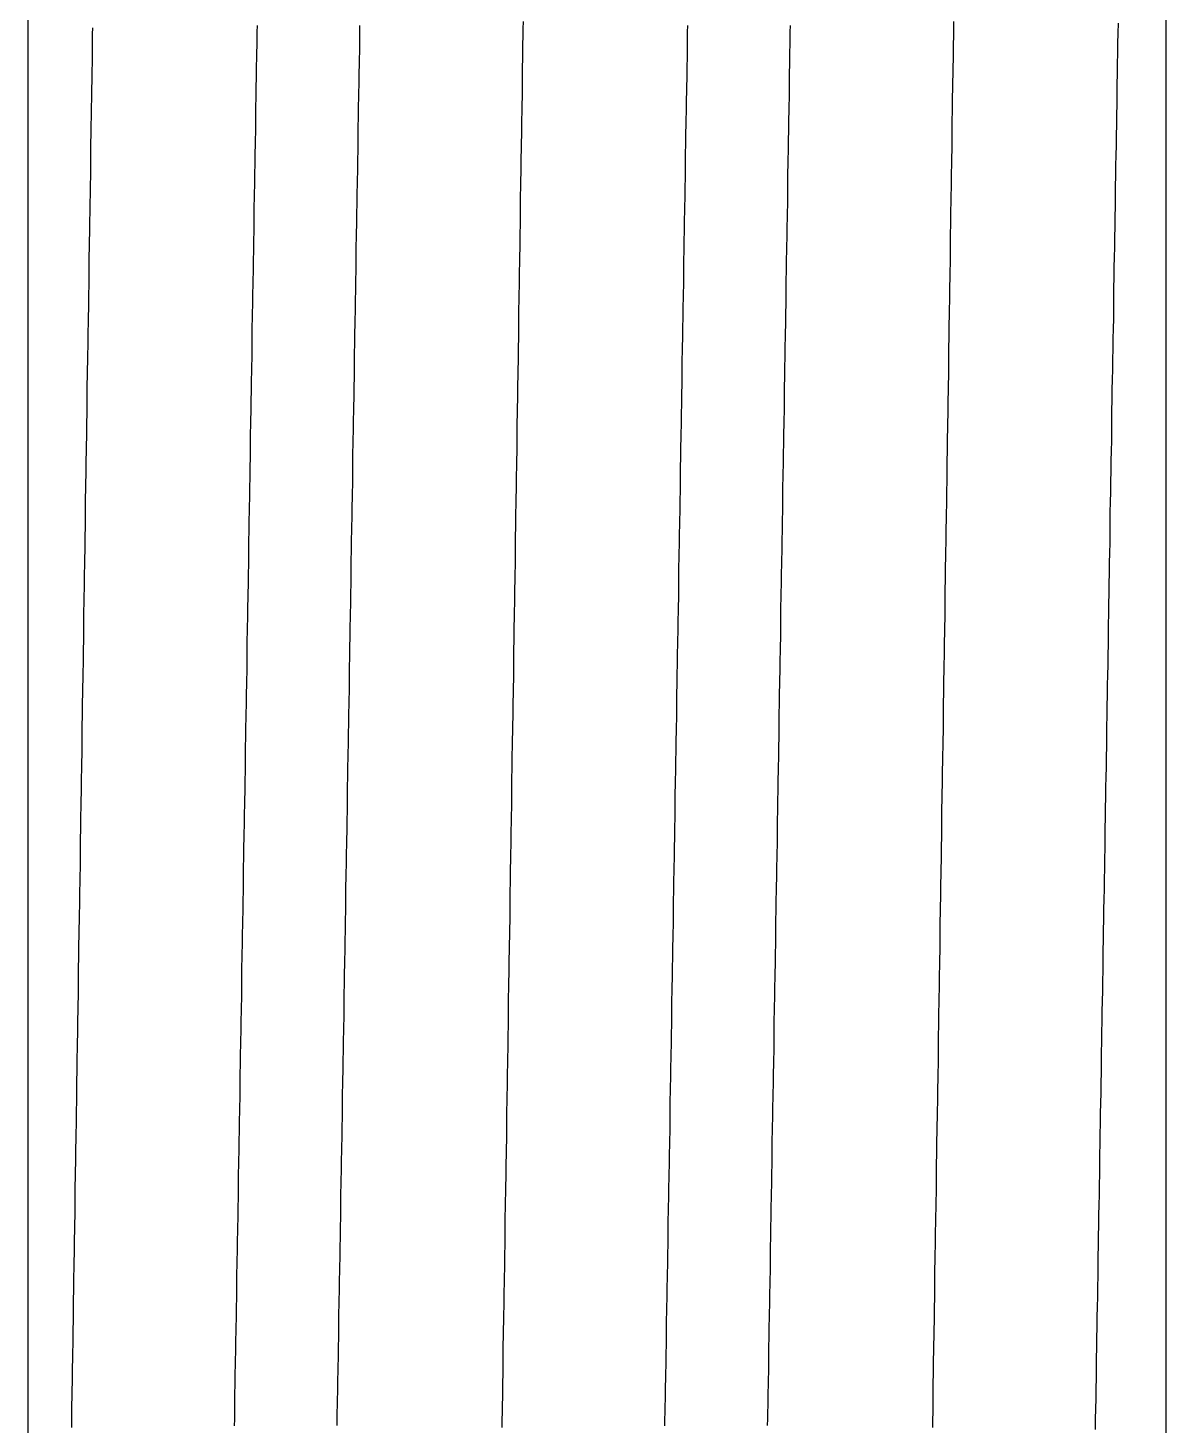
# Model space of a CAD drawing. Header units: millimetres. Extents: x 2213 to 82676, y 1050 to 28650.
# Drawn here: x 29768.59 to 29772.66, y 17288.07 to 17293.07 of the extents above; entities that cross this region are included whole.
import ezdxf

# ---------------------------------------------------------------- set-up
doc = ezdxf.new("R2010")
doc.units = ezdxf.units.MM
doc.header["$LTSCALE"] = 200
doc.linetypes.add('CEN', pattern=[62, 60, -1, 0, -1])
doc.linetypes.add('DASHED', pattern=[0.75, 0.5, -0.25])
for name, color, linetype in [('01-CEN', 1, 'CEN'), ('01HAT', 8, 'Continuous'), ('A-FIX', 5, 'Continuous')]:
    doc.layers.add(name, color=color, linetype=linetype)

# ---------------------------------------------------------------- blocks, each defined once
blk = doc.blocks.new('A$C657279D5')
at = {"linetype": 'Continuous'}
blk.add_line((-79.070842, 786.655766), (-79.070842, 823.344234), dxfattribs=at)
at = {"linetype": 'DASHED'}
for points in [[(-78.301307, 805.000292), (-78.301307, 805.027292), (-78.301307, 805.054292), (-78.302307, 805.081292), (-78.302307, 805.108292), (-78.303307, 805.135292), (-78.303307, 805.162292), (-78.303307, 805.189292), (-78.304307, 805.216292), (-78.304307, 805.243292), (-78.305307, 805.270292), (-78.305307, 805.297292), (-78.305307, 805.324292), (-78.306307, 805.351292), (-78.306307, 805.378292), (-78.307307, 805.406292), (-78.307307, 805.433292), (-78.307307, 805.460292), (-78.308307, 805.487292), (-78.308307, 805.514292), (-78.309307, 805.541292), (-78.309307, 805.568292), (-78.310307, 805.595292), (-78.310307, 805.622292), (-78.310307, 805.649292), (-78.311307, 805.676292), (-78.311307, 805.703292), (-78.312307, 805.730292)], [(-76.761307, 805.000292), (-76.761307, 805.027292), (-76.762307, 805.054292), (-76.762307, 805.081292), (-76.762307, 805.108292), (-76.763307, 805.135292), (-76.763307, 805.162292), (-76.764307, 805.189292), (-76.764307, 805.216292), (-76.764307, 805.243292), (-76.765307, 805.270292), (-76.765307, 805.297292), (-76.766307, 805.324292), (-76.766307, 805.351292), (-76.766307, 805.378292), (-76.767307, 805.406292), (-76.767307, 805.433292), (-76.768307, 805.460292), (-76.768307, 805.487292), (-76.768307, 805.514292), (-76.769307, 805.541292), (-76.769307, 805.568292), (-76.770307, 805.595292), (-76.770307, 805.622292), (-76.770307, 805.649292), (-76.771307, 805.676292), (-76.771307, 805.703292), (-76.772307, 805.730292)], [(-77.726307, 805.716292), (-77.725307, 805.692292), (-77.725307, 805.669292), (-77.725307, 805.645292), (-77.724307, 805.621292), (-77.724307, 805.597292), (-77.724307, 805.573292), (-77.723307, 805.549292), (-77.723307, 805.525292), (-77.722307, 805.502292), (-77.722307, 805.478292), (-77.722307, 805.454292), (-77.721307, 805.430292), (-77.721307, 805.406292), (-77.720307, 805.382292), (-77.720307, 805.358292), (-77.720307, 805.334292), (-77.719307, 805.311292), (-77.719307, 805.287292), (-77.719307, 805.263292), (-77.718307, 805.239292), (-77.718307, 805.215292), (-77.717307, 805.191292), (-77.717307, 805.167292), (-77.717307, 805.144292), (-77.716307, 805.120292), (-77.716307, 805.096292), (-77.716307, 805.072292), (-77.715307, 805.048292), (-77.715307, 805.024292), (-77.714307, 805.000292), (-77.714307, 804.977292), (-77.714307, 804.953292), (-77.713307, 804.929292), (-77.713307, 804.905292), (-77.712307, 804.881292), (-77.712307, 804.857292), (-77.712307, 804.833292), (-77.711307, 804.809292), (-77.711307, 804.786292), (-77.711307, 804.762292), (-77.710307, 804.738292), (-77.710307, 804.714292), (-77.709307, 804.690292), (-77.709307, 804.666292), (-77.709307, 804.642292), (-77.708307, 804.619292), (-77.708307, 804.595292), (-77.707307, 804.571292), (-77.707307, 804.547292), (-77.707307, 804.523292), (-77.706307, 804.499292), (-77.706307, 804.475292), (-77.706307, 804.451292), (-77.705307, 804.428292), (-77.705307, 804.404292), (-77.704307, 804.380292), (-77.704307, 804.356292), (-77.704307, 804.332292), (-77.703307, 804.308292), (-77.703307, 804.284292), (-77.702307, 804.261292), (-77.702307, 804.237292), (-77.702307, 804.213292), (-77.701307, 804.189292), (-77.701307, 804.165292), (-77.701307, 804.141292), (-77.700307, 804.117292), (-77.700307, 804.094292), (-77.699307, 804.070292), (-77.699307, 804.046292), (-77.699307, 804.022292), (-77.698307, 803.998292), (-77.698307, 803.974292), (-77.697307, 803.950292), (-77.697307, 803.926292), (-77.697307, 803.903292), (-77.696307, 803.879292), (-77.696307, 803.855292), (-77.696307, 803.831292), (-77.695307, 803.807292), (-77.695307, 803.783292), (-77.694307, 803.759292), (-77.694307, 803.736292), (-77.694307, 803.712292), (-77.693307, 803.688292), (-77.693307, 803.664292), (-77.692307, 803.640292), (-77.692307, 803.616292), (-77.692307, 803.592292), (-77.691307, 803.568292), (-77.691307, 803.545292), (-77.691307, 803.521292), (-77.690307, 803.497292), (-77.690307, 803.473292), (-77.689307, 803.449292), (-77.689307, 803.425292), (-77.689307, 803.401292), (-77.688307, 803.378292), (-77.688307, 803.354292), (-77.687307, 803.330292), (-77.687307, 803.306292), (-77.687307, 803.282292), (-77.686307, 803.258292), (-77.686307, 803.234292), (-77.686307, 803.211292), (-77.685307, 803.187292), (-77.685307, 803.163292), (-77.684307, 803.139292), (-77.684307, 803.115292), (-77.684307, 803.091292), (-77.683307, 803.067292), (-77.683307, 803.043292), (-77.682307, 803.020292), (-77.682307, 802.996292), (-77.682307, 802.972292), (-77.681307, 802.948292), (-77.681307, 802.924292), (-77.681307, 802.900292), (-77.680307, 802.876292), (-77.680307, 802.853292), (-77.679307, 802.829292), (-77.679307, 802.805292), (-77.679307, 802.781292), (-77.678307, 802.757292), (-77.678307, 802.733292), (-77.677307, 802.709292), (-77.677307, 802.685292), (-77.677307, 802.662292), (-77.676307, 802.638292), (-77.676307, 802.614292), (-77.675307, 802.590292), (-77.675307, 802.566292), (-77.675307, 802.542292), (-77.674307, 802.518292), (-77.674307, 802.495292), (-77.674307, 802.471292), (-77.673307, 802.447292), (-77.673307, 802.423292), (-77.672307, 802.399292), (-77.672307, 802.375292), (-77.672307, 802.351292), (-77.671307, 802.328292), (-77.671307, 802.304292), (-77.670307, 802.280292), (-77.670307, 802.256292), (-77.670307, 802.232292), (-77.669307, 802.208292), (-77.669307, 802.184292), (-77.668307, 802.160292), (-77.668307, 802.137292), (-77.668307, 802.113292), (-77.667307, 802.089292), (-77.667307, 802.065292), (-77.667307, 802.041292), (-77.666307, 802.017292), (-77.666307, 801.993292), (-77.665307, 801.970292), (-77.665307, 801.946292), (-77.665307, 801.922292), (-77.664307, 801.898292), (-77.664307, 801.874292), (-77.663307, 801.850292), (-77.663307, 801.826292), (-77.663307, 801.802292), (-77.662307, 801.779292), (-77.662307, 801.755292), (-77.661307, 801.731292), (-77.661307, 801.707292), (-77.661307, 801.683292), (-77.660307, 801.659292), (-77.660307, 801.635292), (-77.659307, 801.612292), (-77.659307, 801.588292), (-77.659307, 801.564292), (-77.658307, 801.540292), (-77.658307, 801.516292), (-77.657307, 801.492292), (-77.657307, 801.468292), (-77.657307, 801.445292), (-77.656307, 801.421292), (-77.656307, 801.397292), (-77.656307, 801.373292), (-77.655307, 801.349292), (-77.655307, 801.325292), (-77.654307, 801.301292), (-77.654307, 801.277292), (-77.654307, 801.254292), (-77.653307, 801.230292), (-77.653307, 801.206292), (-77.652307, 801.182292), (-77.652307, 801.158292), (-77.652307, 801.134292), (-77.651307, 801.110292), (-77.651307, 801.087292), (-77.650307, 801.063292), (-77.650307, 801.039292), (-77.650307, 801.015292), (-77.649307, 800.991292), (-77.649307, 800.967292), (-77.648307, 800.943292), (-77.648307, 800.919292), (-77.648307, 800.896292), (-77.647307, 800.872292), (-77.647307, 800.848292), (-77.646307, 800.824292), (-77.646307, 800.800292), (-77.646307, 800.776292), (-77.645307, 800.752292), (-77.645307, 800.729292), (-77.644307, 800.705292)], [(-77.359307, 805.715292), (-77.358307, 805.691292), (-77.358307, 805.667292), (-77.357307, 805.643292), (-77.357307, 805.620292), (-77.357307, 805.596292), (-77.356307, 805.572292), (-77.356307, 805.548292), (-77.356307, 805.524292), (-77.355307, 805.500292), (-77.355307, 805.476292), (-77.354307, 805.453292), (-77.354307, 805.429292), (-77.354307, 805.405292), (-77.353307, 805.381292), (-77.353307, 805.357292), (-77.352307, 805.333292), (-77.352307, 805.309292), (-77.352307, 805.286292), (-77.351307, 805.262292), (-77.351307, 805.238292), (-77.351307, 805.214292), (-77.350307, 805.190292), (-77.350307, 805.166292), (-77.349307, 805.142292), (-77.349307, 805.118292), (-77.349307, 805.095292), (-77.348307, 805.071292), (-77.348307, 805.047292), (-77.347307, 805.023292), (-77.347307, 804.999292), (-77.347307, 804.975292), (-77.346307, 804.951292), (-77.346307, 804.928292), (-77.346307, 804.904292), (-77.345307, 804.880292), (-77.345307, 804.856292), (-77.344307, 804.832292), (-77.344307, 804.808292), (-77.344307, 804.784292), (-77.343307, 804.760292), (-77.343307, 804.737292), (-77.342307, 804.713292), (-77.342307, 804.689292), (-77.342307, 804.665292), (-77.341307, 804.641292), (-77.341307, 804.617292), (-77.341307, 804.593292), (-77.340307, 804.570292), (-77.340307, 804.546292), (-77.339307, 804.522292), (-77.339307, 804.498292), (-77.339307, 804.474292), (-77.338307, 804.450292), (-77.338307, 804.426292), (-77.337307, 804.403292), (-77.337307, 804.379292), (-77.337307, 804.355292), (-77.336307, 804.331292), (-77.336307, 804.307292), (-77.336307, 804.283292), (-77.335307, 804.259292), (-77.335307, 804.235292), (-77.334307, 804.212292), (-77.334307, 804.188292), (-77.334307, 804.164292), (-77.333307, 804.140292), (-77.333307, 804.116292), (-77.332307, 804.092292), (-77.332307, 804.068292), (-77.332307, 804.045292), (-77.331307, 804.021292), (-77.331307, 803.997292), (-77.331307, 803.973292), (-77.330307, 803.949292), (-77.330307, 803.925292), (-77.329307, 803.901292), (-77.329307, 803.877292), (-77.329307, 803.854292), (-77.328307, 803.830292), (-77.328307, 803.806292), (-77.327307, 803.782292), (-77.327307, 803.758292), (-77.327307, 803.734292), (-77.326307, 803.710292), (-77.326307, 803.687292), (-77.326307, 803.663292), (-77.325307, 803.639292), (-77.325307, 803.615292), (-77.324307, 803.591292), (-77.324307, 803.567292), (-77.324307, 803.543292), (-77.323307, 803.519292), (-77.323307, 803.496292), (-77.322307, 803.472292), (-77.322307, 803.448292), (-77.322307, 803.424292), (-77.321307, 803.400292), (-77.321307, 803.376292), (-77.321307, 803.352292), (-77.320307, 803.329292), (-77.320307, 803.305292), (-77.319307, 803.281292), (-77.319307, 803.257292), (-77.319307, 803.233292), (-77.318307, 803.209292), (-77.318307, 803.185292), (-77.317307, 803.162292), (-77.317307, 803.138292), (-77.317307, 803.114292), (-77.316307, 803.090292), (-77.316307, 803.066292), (-77.316307, 803.042292), (-77.315307, 803.018292), (-77.315307, 802.994292), (-77.314307, 802.971292), (-77.314307, 802.947292), (-77.314307, 802.923292), (-77.313307, 802.899292), (-77.313307, 802.875292), (-77.312307, 802.851292), (-77.312307, 802.827292), (-77.312307, 802.804292), (-77.311307, 802.780292), (-77.311307, 802.756292), (-77.311307, 802.732292), (-77.310307, 802.708292), (-77.310307, 802.684292), (-77.309307, 802.660292), (-77.309307, 802.636292), (-77.309307, 802.613292), (-77.308307, 802.589292), (-77.308307, 802.565292), (-77.307307, 802.541292), (-77.307307, 802.517292), (-77.307307, 802.493292), (-77.306307, 802.469292), (-77.306307, 802.446292), (-77.305307, 802.422292), (-77.305307, 802.398292), (-77.305307, 802.374292), (-77.304307, 802.350292), (-77.304307, 802.326292), (-77.304307, 802.302292), (-77.303307, 802.279292), (-77.303307, 802.255292), (-77.302307, 802.231292), (-77.302307, 802.207292), (-77.302307, 802.183292), (-77.301307, 802.159292), (-77.301307, 802.135292), (-77.300307, 802.111292), (-77.300307, 802.088292), (-77.300307, 802.064292), (-77.299307, 802.040292), (-77.299307, 802.016292), (-77.298307, 801.992292), (-77.298307, 801.968292), (-77.298307, 801.944292), (-77.297307, 801.921292), (-77.297307, 801.897292), (-77.296307, 801.873292), (-77.296307, 801.849292), (-77.296307, 801.825292), (-77.295307, 801.801292), (-77.295307, 801.777292), (-77.295307, 801.753292), (-77.294307, 801.730292), (-77.294307, 801.706292), (-77.293307, 801.682292), (-77.293307, 801.658292), (-77.293307, 801.634292), (-77.292307, 801.610292), (-77.292307, 801.586292), (-77.291307, 801.563292), (-77.291307, 801.539292), (-77.291307, 801.515292), (-77.290307, 801.491292), (-77.290307, 801.467292), (-77.289307, 801.443292), (-77.289307, 801.419292), (-77.289307, 801.396292), (-77.288307, 801.372292), (-77.288307, 801.348292), (-77.287307, 801.324292), (-77.287307, 801.300292), (-77.287307, 801.276292), (-77.286307, 801.252292), (-77.286307, 801.228292), (-77.285307, 801.205292), (-77.285307, 801.181292), (-77.285307, 801.157292), (-77.284307, 801.133292), (-77.284307, 801.109292), (-77.283307, 801.085292), (-77.283307, 801.061292), (-77.283307, 801.038292), (-77.282307, 801.014292), (-77.282307, 800.990292), (-77.281307, 800.966292), (-77.281307, 800.942292), (-77.281307, 800.918292), (-77.280307, 800.894292), (-77.280307, 800.870292), (-77.279307, 800.847292), (-77.279307, 800.823292), (-77.279307, 800.799292), (-77.278307, 800.775292), (-77.278307, 800.751292), (-77.277307, 800.727292), (-77.277307, 800.703292)], [(-76.186307, 805.716292), (-76.186307, 805.692292), (-76.185307, 805.669292), (-76.185307, 805.645292), (-76.185307, 805.621292), (-76.184307, 805.597292), (-76.184307, 805.573292), (-76.183307, 805.549292), (-76.183307, 805.525292), (-76.183307, 805.502292), (-76.182307, 805.478292), (-76.182307, 805.454292), (-76.181307, 805.430292), (-76.181307, 805.406292), (-76.181307, 805.382292), (-76.180307, 805.358292), (-76.180307, 805.334292), (-76.180307, 805.311292), (-76.179307, 805.287292), (-76.179307, 805.263292), (-76.178307, 805.239292), (-76.178307, 805.215292), (-76.178307, 805.191292), (-76.177307, 805.167292), (-76.177307, 805.144292), (-76.176307, 805.120292), (-76.176307, 805.096292), (-76.176307, 805.072292), (-76.175307, 805.048292), (-76.175307, 805.024292), (-76.175307, 805.000292), (-76.174307, 804.977292), (-76.174307, 804.953292), (-76.173307, 804.929292), (-76.173307, 804.905292), (-76.173307, 804.881292), (-76.172307, 804.857292), (-76.172307, 804.833292), (-76.171307, 804.809292), (-76.171307, 804.786292), (-76.171307, 804.762292), (-76.170307, 804.738292), (-76.170307, 804.714292), (-76.170307, 804.690292), (-76.169307, 804.666292), (-76.169307, 804.642292), (-76.168307, 804.619292), (-76.168307, 804.595292), (-76.168307, 804.571292), (-76.167307, 804.547292), (-76.167307, 804.523292), (-76.166307, 804.499292), (-76.166307, 804.475292), (-76.166307, 804.451292), (-76.165307, 804.428292), (-76.165307, 804.404292), (-76.165307, 804.380292), (-76.164307, 804.356292), (-76.164307, 804.332292), (-76.163307, 804.308292), (-76.163307, 804.284292), (-76.163307, 804.261292), (-76.162307, 804.237292), (-76.162307, 804.213292), (-76.161307, 804.189292), (-76.161307, 804.165292), (-76.161307, 804.141292), (-76.160307, 804.117292), (-76.160307, 804.094292), (-76.160307, 804.070292), (-76.159307, 804.046292), (-76.159307, 804.022292), (-76.158307, 803.998292), (-76.158307, 803.974292), (-76.158307, 803.950292), (-76.157307, 803.926292), (-76.157307, 803.903292), (-76.156307, 803.879292), (-76.156307, 803.855292), (-76.156307, 803.831292), (-76.155307, 803.807292), (-76.155307, 803.783292), (-76.155307, 803.759292), (-76.154307, 803.736292), (-76.154307, 803.712292), (-76.153307, 803.688292), (-76.153307, 803.664292), (-76.153307, 803.640292), (-76.152307, 803.616292), (-76.152307, 803.592292), (-76.151307, 803.568292), (-76.151307, 803.545292), (-76.151307, 803.521292), (-76.150307, 803.497292), (-76.150307, 803.473292), (-76.150307, 803.449292), (-76.149307, 803.425292), (-76.149307, 803.401292), (-76.148307, 803.378292), (-76.148307, 803.354292), (-76.148307, 803.330292), (-76.147307, 803.306292), (-76.147307, 803.282292), (-76.146307, 803.258292), (-76.146307, 803.234292), (-76.146307, 803.211292), (-76.145307, 803.187292), (-76.145307, 803.163292), (-76.145307, 803.139292), (-76.144307, 803.115292), (-76.144307, 803.091292), (-76.143307, 803.067292), (-76.143307, 803.043292), (-76.143307, 803.020292), (-76.142307, 802.996292), (-76.142307, 802.972292), (-76.141307, 802.948292), (-76.141307, 802.924292), (-76.141307, 802.900292), (-76.140307, 802.876292), (-76.140307, 802.853292), (-76.140307, 802.829292), (-76.139307, 802.805292), (-76.139307, 802.781292), (-76.138307, 802.757292), (-76.138307, 802.733292), (-76.138307, 802.709292), (-76.137307, 802.685292), (-76.137307, 802.662292), (-76.136307, 802.638292), (-76.136307, 802.614292), (-76.136307, 802.590292), (-76.135307, 802.566292), (-76.135307, 802.542292), (-76.134307, 802.518292), (-76.134307, 802.495292), (-76.134307, 802.471292), (-76.133307, 802.447292), (-76.133307, 802.423292), (-76.133307, 802.399292), (-76.132307, 802.375292), (-76.132307, 802.351292), (-76.131307, 802.328292), (-76.131307, 802.304292), (-76.131307, 802.280292), (-76.130307, 802.256292), (-76.130307, 802.232292), (-76.129307, 802.208292), (-76.129307, 802.184292), (-76.129307, 802.160292), (-76.128307, 802.137292), (-76.128307, 802.113292), (-76.127307, 802.089292), (-76.127307, 802.065292), (-76.127307, 802.041292), (-76.126307, 802.017292), (-76.126307, 801.993292), (-76.126307, 801.970292), (-76.125307, 801.946292), (-76.125307, 801.922292), (-76.124307, 801.898292), (-76.124307, 801.874292), (-76.124307, 801.850292), (-76.123307, 801.826292), (-76.123307, 801.802292), (-76.122307, 801.779292), (-76.122307, 801.755292), (-76.122307, 801.731292), (-76.121307, 801.707292), (-76.121307, 801.683292), (-76.120307, 801.659292), (-76.120307, 801.635292), (-76.120307, 801.612292), (-76.119307, 801.588292), (-76.119307, 801.564292), (-76.118307, 801.540292), (-76.118307, 801.516292), (-76.118307, 801.492292), (-76.117307, 801.468292), (-76.117307, 801.445292), (-76.116307, 801.421292), (-76.116307, 801.397292), (-76.116307, 801.373292), (-76.115307, 801.349292), (-76.115307, 801.325292), (-76.115307, 801.301292), (-76.114307, 801.277292), (-76.114307, 801.254292), (-76.113307, 801.230292), (-76.113307, 801.206292), (-76.113307, 801.182292), (-76.112307, 801.158292), (-76.112307, 801.134292), (-76.111307, 801.110292), (-76.111307, 801.087292), (-76.111307, 801.063292), (-76.110307, 801.039292), (-76.110307, 801.015292), (-76.109307, 800.991292), (-76.109307, 800.967292), (-76.109307, 800.943292), (-76.108307, 800.919292), (-76.108307, 800.896292), (-76.107307, 800.872292), (-76.107307, 800.848292), (-76.107307, 800.824292), (-76.106307, 800.800292), (-76.106307, 800.776292), (-76.105307, 800.752292), (-76.105307, 800.729292), (-76.105307, 800.705292)], [(-75.819307, 805.715292), (-75.818307, 805.691292), (-75.818307, 805.667292), (-75.818307, 805.643292), (-75.817307, 805.620292), (-75.817307, 805.596292), (-75.816307, 805.572292), (-75.816307, 805.548292), (-75.816307, 805.524292), (-75.815307, 805.500292), (-75.815307, 805.476292), (-75.815307, 805.453292), (-75.814307, 805.429292), (-75.814307, 805.405292), (-75.813307, 805.381292), (-75.813307, 805.357292), (-75.813307, 805.333292), (-75.812307, 805.309292), (-75.812307, 805.285292), (-75.811307, 805.262292), (-75.811307, 805.238292), (-75.811307, 805.214292), (-75.810307, 805.190292), (-75.810307, 805.166292), (-75.810307, 805.142292), (-75.809307, 805.118292), (-75.809307, 805.095292), (-75.808307, 805.071292), (-75.808307, 805.047292), (-75.808307, 805.023292), (-75.807307, 804.999292), (-75.807307, 804.975292), (-75.806307, 804.951292), (-75.806307, 804.928292), (-75.806307, 804.904292), (-75.805307, 804.880292), (-75.805307, 804.856292), (-75.805307, 804.832292), (-75.804307, 804.808292), (-75.804307, 804.784292), (-75.803307, 804.760292), (-75.803307, 804.737292), (-75.803307, 804.713292), (-75.802307, 804.689292), (-75.802307, 804.665292), (-75.801307, 804.641292), (-75.801307, 804.617292), (-75.801307, 804.593292), (-75.800307, 804.570292), (-75.800307, 804.546292), (-75.800307, 804.522292), (-75.799307, 804.498292), (-75.799307, 804.474292), (-75.798307, 804.450292), (-75.798307, 804.426292), (-75.798307, 804.402292), (-75.797307, 804.379292), (-75.797307, 804.355292), (-75.797307, 804.331292), (-75.796307, 804.307292), (-75.796307, 804.283292), (-75.795307, 804.259292), (-75.795307, 804.235292), (-75.795307, 804.212292), (-75.794307, 804.188292), (-75.794307, 804.164292), (-75.793307, 804.140292), (-75.793307, 804.116292), (-75.793307, 804.092292), (-75.792307, 804.068292), (-75.792307, 804.045292), (-75.792307, 804.021292), (-75.791307, 803.997292), (-75.791307, 803.973292), (-75.790307, 803.949292), (-75.790307, 803.925292), (-75.790307, 803.901292), (-75.789307, 803.877292), (-75.789307, 803.854292), (-75.788307, 803.830292), (-75.788307, 803.806292), (-75.788307, 803.782292), (-75.787307, 803.758292), (-75.787307, 803.734292), (-75.787307, 803.710292), (-75.786307, 803.687292), (-75.786307, 803.663292), (-75.785307, 803.639292), (-75.785307, 803.615292), (-75.785307, 803.591292), (-75.784307, 803.567292), (-75.784307, 803.543292), (-75.783307, 803.519292), (-75.783307, 803.496292), (-75.783307, 803.472292), (-75.782307, 803.448292), (-75.782307, 803.424292), (-75.782307, 803.400292), (-75.781307, 803.376292), (-75.781307, 803.352292), (-75.780307, 803.329292), (-75.780307, 803.305292), (-75.780307, 803.281292), (-75.779307, 803.257292), (-75.779307, 803.233292), (-75.778307, 803.209292), (-75.778307, 803.185292), (-75.778307, 803.162292), (-75.777307, 803.138292), (-75.777307, 803.114292), (-75.776307, 803.090292), (-75.776307, 803.066292), (-75.776307, 803.042292), (-75.775307, 803.018292), (-75.775307, 802.994292), (-75.775307, 802.971292), (-75.774307, 802.947292), (-75.774307, 802.923292), (-75.773307, 802.899292), (-75.773307, 802.875292), (-75.773307, 802.851292), (-75.772307, 802.827292), (-75.772307, 802.804292), (-75.771307, 802.780292), (-75.771307, 802.756292), (-75.771307, 802.732292), (-75.770307, 802.708292), (-75.770307, 802.684292), (-75.770307, 802.660292), (-75.769307, 802.636292), (-75.769307, 802.613292), (-75.768307, 802.589292), (-75.768307, 802.565292), (-75.768307, 802.541292), (-75.767307, 802.517292), (-75.767307, 802.493292), (-75.766307, 802.469292), (-75.766307, 802.446292), (-75.766307, 802.422292), (-75.765307, 802.398292), (-75.765307, 802.374292), (-75.764307, 802.350292), (-75.764307, 802.326292), (-75.764307, 802.302292), (-75.763307, 802.279292), (-75.763307, 802.255292), (-75.763307, 802.231292), (-75.762307, 802.207292), (-75.762307, 802.183292), (-75.761307, 802.159292), (-75.761307, 802.135292), (-75.761307, 802.111292), (-75.760307, 802.088292), (-75.760307, 802.064292), (-75.759307, 802.040292), (-75.759307, 802.016292), (-75.759307, 801.992292), (-75.758307, 801.968292), (-75.758307, 801.944292), (-75.757307, 801.921292), (-75.757307, 801.897292), (-75.757307, 801.873292), (-75.756307, 801.849292), (-75.756307, 801.825292), (-75.755307, 801.801292), (-75.755307, 801.777292), (-75.755307, 801.753292), (-75.754307, 801.730292), (-75.754307, 801.706292), (-75.754307, 801.682292), (-75.753307, 801.658292), (-75.753307, 801.634292), (-75.752307, 801.610292), (-75.752307, 801.586292), (-75.752307, 801.563292), (-75.751307, 801.539292), (-75.751307, 801.515292), (-75.750307, 801.491292), (-75.750307, 801.467292), (-75.750307, 801.443292), (-75.749307, 801.419292), (-75.749307, 801.396292), (-75.748307, 801.372292), (-75.748307, 801.348292), (-75.748307, 801.324292), (-75.747307, 801.300292), (-75.747307, 801.276292), (-75.746307, 801.252292), (-75.746307, 801.228292), (-75.746307, 801.205292), (-75.745307, 801.181292), (-75.745307, 801.157292), (-75.744307, 801.133292), (-75.744307, 801.109292), (-75.744307, 801.085292), (-75.743307, 801.061292), (-75.743307, 801.038292), (-75.742307, 801.014292), (-75.742307, 800.990292), (-75.742307, 800.966292), (-75.741307, 800.942292), (-75.741307, 800.918292), (-75.740307, 800.894292), (-75.740307, 800.871292), (-75.740307, 800.847292), (-75.739307, 800.823292), (-75.739307, 800.799292), (-75.738307, 800.775292), (-75.738307, 800.751292), (-75.738307, 800.727292), (-75.737307, 800.703292)], [(-78.899307, 805.724292), (-78.898307, 805.688292), (-78.897307, 805.651292), (-78.897307, 805.615292), (-78.896307, 805.579292), (-78.896307, 805.542292), (-78.895307, 805.506292), (-78.894307, 805.469292), (-78.894307, 805.433292), (-78.893307, 805.396292), (-78.893307, 805.360292), (-78.892307, 805.323292), (-78.892307, 805.287292), (-78.891307, 805.250292), (-78.890307, 805.214292), (-78.890307, 805.177292), (-78.889307, 805.141292), (-78.889307, 805.104292), (-78.888307, 805.068292), (-78.887307, 805.031292), (-78.887307, 804.995292), (-78.886307, 804.958292), (-78.886307, 804.922292), (-78.885307, 804.886292), (-78.884307, 804.849292), (-78.884307, 804.813292), (-78.883307, 804.776292), (-78.883307, 804.740292), (-78.882307, 804.703292), (-78.882307, 804.667292), (-78.881307, 804.630292), (-78.880307, 804.594292), (-78.880307, 804.557292), (-78.879307, 804.521292), (-78.879307, 804.484292), (-78.878307, 804.448292), (-78.877307, 804.411292), (-78.877307, 804.375292), (-78.876307, 804.338292), (-78.876307, 804.302292), (-78.875307, 804.265292), (-78.875307, 804.229292), (-78.874307, 804.193292), (-78.873307, 804.156292), (-78.873307, 804.120292), (-78.872307, 804.083292), (-78.872307, 804.047292), (-78.871307, 804.010292), (-78.870307, 803.974292), (-78.870307, 803.937292), (-78.869307, 803.901292), (-78.869307, 803.864292), (-78.868307, 803.828292), (-78.867307, 803.791292), (-78.867307, 803.755292), (-78.866307, 803.718292), (-78.866307, 803.682292), (-78.865307, 803.645292), (-78.865307, 803.609292), (-78.864307, 803.573292), (-78.863307, 803.536292), (-78.863307, 803.500292), (-78.862307, 803.463292), (-78.862307, 803.427292), (-78.861307, 803.390292), (-78.860307, 803.354292), (-78.860307, 803.317292), (-78.859307, 803.281292), (-78.859307, 803.244292), (-78.858307, 803.208292), (-78.857307, 803.171292), (-78.857307, 803.135292), (-78.856307, 803.098292), (-78.856307, 803.062292), (-78.855307, 803.025292), (-78.854307, 802.989292), (-78.854307, 802.952292), (-78.853307, 802.916292), (-78.853307, 802.880292), (-78.852307, 802.843292), (-78.852307, 802.807292), (-78.851307, 802.770292), (-78.850307, 802.734292), (-78.850307, 802.697292), (-78.849307, 802.661292), (-78.849307, 802.624292), (-78.848307, 802.588292), (-78.847307, 802.551292), (-78.847307, 802.515292), (-78.846307, 802.478292), (-78.846307, 802.442292), (-78.845307, 802.405292), (-78.844307, 802.369292), (-78.844307, 802.332292), (-78.843307, 802.296292), (-78.843307, 802.260292), (-78.842307, 802.223292), (-78.841307, 802.187292), (-78.841307, 802.150292), (-78.840307, 802.114292), (-78.840307, 802.077292), (-78.839307, 802.041292), (-78.838307, 802.004292), (-78.838307, 801.968292), (-78.837307, 801.931292), (-78.837307, 801.895292), (-78.836307, 801.858292), (-78.835307, 801.822292), (-78.835307, 801.785292), (-78.834307, 801.749292), (-78.834307, 801.712292), (-78.833307, 801.676292), (-78.832307, 801.639292), (-78.832307, 801.603292), (-78.831307, 801.567292), (-78.831307, 801.530292), (-78.830307, 801.494292), (-78.829307, 801.457292), (-78.829307, 801.421292), (-78.828307, 801.384292), (-78.828307, 801.348292), (-78.827307, 801.311292), (-78.826307, 801.275292), (-78.826307, 801.238292), (-78.825307, 801.202292), (-78.825307, 801.165292), (-78.824307, 801.129292), (-78.823307, 801.092292), (-78.823307, 801.056292), (-78.822307, 801.019292), (-78.822307, 800.983292), (-78.821307, 800.946292), (-78.820307, 800.910292), (-78.820307, 800.874292), (-78.819307, 800.837292), (-78.819307, 800.801292), (-78.818307, 800.764292), (-78.817307, 800.728292), (-78.817307, 800.691292)], [(-78.236307, 800.698292), (-78.236307, 800.725292), (-78.237307, 800.752292), (-78.237307, 800.779292), (-78.237307, 800.806292), (-78.238307, 800.833292), (-78.238307, 800.860292), (-78.239307, 800.887292), (-78.239307, 800.914292), (-78.239307, 800.941292), (-78.240307, 800.968292), (-78.240307, 800.995292), (-78.241307, 801.022292), (-78.241307, 801.050292), (-78.242307, 801.077292), (-78.242307, 801.104292), (-78.242307, 801.131292), (-78.243307, 801.158292), (-78.243307, 801.185292), (-78.244307, 801.212292), (-78.244307, 801.239292), (-78.244307, 801.266292), (-78.245307, 801.293292), (-78.245307, 801.320292), (-78.246307, 801.347292), (-78.246307, 801.374292), (-78.246307, 801.401292), (-78.247307, 801.428292), (-78.247307, 801.455292), (-78.248307, 801.482292), (-78.248307, 801.509292), (-78.249307, 801.537292), (-78.249307, 801.564292), (-78.249307, 801.591292), (-78.250307, 801.618292), (-78.250307, 801.645292), (-78.251307, 801.672292), (-78.251307, 801.699292), (-78.251307, 801.726292), (-78.252307, 801.753292), (-78.252307, 801.780292), (-78.253307, 801.807292), (-78.253307, 801.834292), (-78.254307, 801.861292), (-78.254307, 801.888292), (-78.254307, 801.915292), (-78.255307, 801.942292), (-78.255307, 801.969292), (-78.256307, 801.996292), (-78.256307, 802.024292), (-78.256307, 802.051292), (-78.257307, 802.078292), (-78.257307, 802.105292), (-78.258307, 802.132292), (-78.258307, 802.159292), (-78.258307, 802.186292), (-78.259307, 802.213292), (-78.259307, 802.240292), (-78.260307, 802.267292), (-78.260307, 802.294292), (-78.260307, 802.321292), (-78.261307, 802.348292), (-78.261307, 802.375292), (-78.262307, 802.402292), (-78.262307, 802.429292), (-78.263307, 802.456292), (-78.263307, 802.483292), (-78.263307, 802.511292), (-78.264307, 802.538292), (-78.264307, 802.565292), (-78.265307, 802.592292), (-78.265307, 802.619292), (-78.265307, 802.646292), (-78.266307, 802.673292), (-78.266307, 802.700292), (-78.267307, 802.727292), (-78.267307, 802.754292), (-78.267307, 802.781292), (-78.268307, 802.808292), (-78.268307, 802.835292), (-78.269307, 802.862292), (-78.269307, 802.889292), (-78.269307, 802.916292), (-78.270307, 802.943292), (-78.270307, 802.970292), (-78.271307, 802.998292), (-78.271307, 803.025292), (-78.271307, 803.052292), (-78.272307, 803.079292), (-78.272307, 803.106292), (-78.273307, 803.133292), (-78.273307, 803.160292), (-78.274307, 803.187292), (-78.274307, 803.214292), (-78.274307, 803.241292), (-78.275307, 803.268292), (-78.275307, 803.295292), (-78.276307, 803.322292), (-78.276307, 803.349292), (-78.276307, 803.376292), (-78.277307, 803.403292), (-78.277307, 803.430292), (-78.278307, 803.458292), (-78.278307, 803.485292), (-78.278307, 803.512292), (-78.279307, 803.539292), (-78.279307, 803.566292), (-78.280307, 803.593292), (-78.280307, 803.620292), (-78.280307, 803.647292), (-78.281307, 803.674292), (-78.281307, 803.701292), (-78.282307, 803.728292), (-78.282307, 803.755292), (-78.282307, 803.782292), (-78.283307, 803.809292), (-78.283307, 803.836292), (-78.284307, 803.863292), (-78.284307, 803.890292), (-78.284307, 803.917292), (-78.285307, 803.945292), (-78.285307, 803.972292), (-78.286307, 803.999292), (-78.286307, 804.026292), (-78.286307, 804.053292), (-78.287307, 804.080292), (-78.287307, 804.107292), (-78.288307, 804.134292), (-78.288307, 804.161292), (-78.289307, 804.188292), (-78.289307, 804.215292), (-78.289307, 804.242292), (-78.290307, 804.269292), (-78.290307, 804.296292), (-78.291307, 804.323292), (-78.291307, 804.350292), (-78.291307, 804.377292), (-78.292307, 804.404292), (-78.292307, 804.432292), (-78.293307, 804.459292), (-78.293307, 804.486292), (-78.293307, 804.513292), (-78.294307, 804.540292), (-78.294307, 804.567292), (-78.295307, 804.594292), (-78.295307, 804.621292), (-78.295307, 804.648292), (-78.296307, 804.675292), (-78.296307, 804.702292), (-78.297307, 804.729292), (-78.297307, 804.756292), (-78.297307, 804.783292), (-78.298307, 804.810292), (-78.298307, 804.837292), (-78.299307, 804.864292), (-78.299307, 804.891292), (-78.299307, 804.919292), (-78.300307, 804.946292), (-78.300307, 804.973292), (-78.301307, 805.000292)], [(-76.696307, 800.698292), (-76.696307, 800.725292), (-76.697307, 800.752292), (-76.697307, 800.779292), (-76.698307, 800.806292), (-76.698307, 800.833292), (-76.698307, 800.860292), (-76.699307, 800.887292), (-76.699307, 800.914292), (-76.700307, 800.941292), (-76.700307, 800.968292), (-76.700307, 800.995292), (-76.701307, 801.022292), (-76.701307, 801.050292), (-76.702307, 801.077292), (-76.702307, 801.104292), (-76.703307, 801.131292), (-76.703307, 801.158292), (-76.703307, 801.185292), (-76.704307, 801.212292), (-76.704307, 801.239292), (-76.705307, 801.266292), (-76.705307, 801.293292), (-76.705307, 801.320292), (-76.706307, 801.347292), (-76.706307, 801.374292), (-76.707307, 801.401292), (-76.707307, 801.428292), (-76.707307, 801.455292), (-76.708307, 801.482292), (-76.708307, 801.509292), (-76.709307, 801.537292), (-76.709307, 801.564292), (-76.710307, 801.591292), (-76.710307, 801.618292), (-76.710307, 801.645292), (-76.711307, 801.672292), (-76.711307, 801.699292), (-76.712307, 801.726292), (-76.712307, 801.753292), (-76.712307, 801.780292), (-76.713307, 801.807292), (-76.713307, 801.834292), (-76.714307, 801.861292), (-76.714307, 801.888292), (-76.715307, 801.915292), (-76.715307, 801.942292), (-76.715307, 801.969292), (-76.716307, 801.996292), (-76.716307, 802.024292), (-76.717307, 802.051292), (-76.717307, 802.078292), (-76.717307, 802.105292), (-76.718307, 802.132292), (-76.718307, 802.159292), (-76.719307, 802.186292), (-76.719307, 802.213292), (-76.719307, 802.240292), (-76.720307, 802.267292), (-76.720307, 802.294292), (-76.721307, 802.321292), (-76.721307, 802.348292), (-76.721307, 802.375292), (-76.722307, 802.402292), (-76.722307, 802.429292), (-76.723307, 802.456292), (-76.723307, 802.483292), (-76.724307, 802.511292), (-76.724307, 802.538292), (-76.724307, 802.565292), (-76.725307, 802.592292), (-76.725307, 802.619292), (-76.726307, 802.646292), (-76.726307, 802.673292), (-76.726307, 802.700292), (-76.727307, 802.727292), (-76.727307, 802.754292), (-76.728307, 802.781292), (-76.728307, 802.808292), (-76.728307, 802.835292), (-76.729307, 802.862292), (-76.729307, 802.889292), (-76.730307, 802.916292), (-76.730307, 802.943292), (-76.730307, 802.970292), (-76.731307, 802.998292), (-76.731307, 803.025292), (-76.732307, 803.052292), (-76.732307, 803.079292), (-76.732307, 803.106292), (-76.733307, 803.133292), (-76.733307, 803.160292), (-76.734307, 803.187292), (-76.734307, 803.214292), (-76.735307, 803.241292), (-76.735307, 803.268292), (-76.735307, 803.295292), (-76.736307, 803.322292), (-76.736307, 803.349292), (-76.737307, 803.376292), (-76.737307, 803.403292), (-76.737307, 803.430292), (-76.738307, 803.458292), (-76.738307, 803.485292), (-76.739307, 803.512292), (-76.739307, 803.539292), (-76.739307, 803.566292), (-76.740307, 803.593292), (-76.740307, 803.620292), (-76.741307, 803.647292), (-76.741307, 803.674292), (-76.741307, 803.701292), (-76.742307, 803.728292), (-76.742307, 803.755292), (-76.743307, 803.782292), (-76.743307, 803.809292), (-76.743307, 803.836292), (-76.744307, 803.863292), (-76.744307, 803.890292), (-76.745307, 803.917292), (-76.745307, 803.945292), (-76.745307, 803.972292), (-76.746307, 803.999292), (-76.746307, 804.026292), (-76.747307, 804.053292), (-76.747307, 804.080292), (-76.747307, 804.107292), (-76.748307, 804.134292), (-76.748307, 804.161292), (-76.749307, 804.188292), (-76.749307, 804.215292), (-76.749307, 804.242292), (-76.750307, 804.269292), (-76.750307, 804.296292), (-76.751307, 804.323292), (-76.751307, 804.350292), (-76.752307, 804.377292), (-76.752307, 804.404292), (-76.752307, 804.432292), (-76.753307, 804.459292), (-76.753307, 804.486292), (-76.754307, 804.513292), (-76.754307, 804.540292), (-76.754307, 804.567292), (-76.755307, 804.594292), (-76.755307, 804.621292), (-76.756307, 804.648292), (-76.756307, 804.675292), (-76.756307, 804.702292), (-76.757307, 804.729292), (-76.757307, 804.756292), (-76.758307, 804.783292), (-76.758307, 804.810292), (-76.758307, 804.837292), (-76.759307, 804.864292), (-76.759307, 804.891292), (-76.760307, 804.919292), (-76.760307, 804.946292), (-76.760307, 804.973292), (-76.761307, 805.000292)]]:
    blk.add_lwpolyline(points, dxfattribs=at)
at = {"linetype": 'Continuous'}
for points in [[(-75.221307, 805.000292), (-75.221307, 805.021292), (-75.222307, 805.043292), (-75.222307, 805.064292), (-75.222307, 805.085292), (-75.223307, 805.107292), (-75.223307, 805.128292), (-75.223307, 805.150292), (-75.224307, 805.171292), (-75.224307, 805.193292), (-75.224307, 805.214292), (-75.224307, 805.235292), (-75.225307, 805.257292), (-75.225307, 805.278292), (-75.225307, 805.300292), (-75.226307, 805.321292), (-75.226307, 805.343292), (-75.226307, 805.364292), (-75.227307, 805.385292), (-75.227307, 805.407292), (-75.227307, 805.428292), (-75.228307, 805.450292), (-75.228307, 805.471292), (-75.228307, 805.493292), (-75.229307, 805.514292), (-75.229307, 805.535292), (-75.229307, 805.557292), (-75.230307, 805.578292), (-75.230307, 805.600292), (-75.230307, 805.621292), (-75.231307, 805.642292), (-75.231307, 805.664292), (-75.231307, 805.685292), (-75.232307, 805.707292)], [(-75.156307, 800.698292), (-75.156307, 800.725292), (-75.157307, 800.752292), (-75.157307, 800.779292), (-75.158307, 800.806292), (-75.158307, 800.833292), (-75.159307, 800.860292), (-75.159307, 800.887292), (-75.159307, 800.914292), (-75.160307, 800.941292), (-75.160307, 800.968292), (-75.161307, 800.995292), (-75.161307, 801.022292), (-75.161307, 801.050292), (-75.162307, 801.077292), (-75.162307, 801.104292), (-75.163307, 801.131292), (-75.163307, 801.158292), (-75.164307, 801.185292), (-75.164307, 801.212292), (-75.164307, 801.239292), (-75.165307, 801.266292), (-75.165307, 801.293292), (-75.166307, 801.320292), (-75.166307, 801.347292), (-75.166307, 801.374292), (-75.167307, 801.401292), (-75.167307, 801.428292), (-75.168307, 801.455292), (-75.168307, 801.482292), (-75.169307, 801.509292), (-75.169307, 801.537292), (-75.169307, 801.564292), (-75.170307, 801.591292), (-75.170307, 801.618292), (-75.171307, 801.645292), (-75.171307, 801.672292), (-75.171307, 801.699292), (-75.172307, 801.726292), (-75.172307, 801.753292), (-75.173307, 801.780292), (-75.173307, 801.807292), (-75.173307, 801.834292), (-75.174307, 801.861292), (-75.174307, 801.888292), (-75.175307, 801.915292), (-75.175307, 801.942292), (-75.176307, 801.969292), (-75.176307, 801.996292), (-75.176307, 802.024292), (-75.177307, 802.051292), (-75.177307, 802.078292), (-75.178307, 802.105292), (-75.178307, 802.132292), (-75.178307, 802.159292), (-75.179307, 802.186292), (-75.179307, 802.213292), (-75.180307, 802.240292), (-75.180307, 802.267292), (-75.180307, 802.294292), (-75.181307, 802.321292), (-75.181307, 802.348292), (-75.182307, 802.375292), (-75.182307, 802.402292), (-75.182307, 802.429292), (-75.183307, 802.456292), (-75.183307, 802.483292), (-75.184307, 802.511292), (-75.184307, 802.538292), (-75.185307, 802.565292), (-75.185307, 802.592292), (-75.185307, 802.619292), (-75.186307, 802.646292), (-75.186307, 802.673292), (-75.187307, 802.700292), (-75.187307, 802.727292), (-75.187307, 802.754292), (-75.188307, 802.781292), (-75.188307, 802.808292), (-75.189307, 802.835292), (-75.189307, 802.862292), (-75.189307, 802.889292), (-75.190307, 802.916292), (-75.190307, 802.943292), (-75.191307, 802.970292), (-75.191307, 802.998292), (-75.191307, 803.025292), (-75.192307, 803.052292), (-75.192307, 803.079292), (-75.193307, 803.106292), (-75.193307, 803.133292), (-75.193307, 803.160292), (-75.194307, 803.187292), (-75.194307, 803.214292), (-75.195307, 803.241292), (-75.195307, 803.268292), (-75.195307, 803.295292), (-75.196307, 803.322292), (-75.196307, 803.349292), (-75.197307, 803.376292), (-75.197307, 803.403292), (-75.198307, 803.430292), (-75.198307, 803.458292), (-75.198307, 803.485292), (-75.199307, 803.512292), (-75.199307, 803.539292), (-75.200307, 803.566292), (-75.200307, 803.593292), (-75.200307, 803.620292), (-75.201307, 803.647292), (-75.201307, 803.674292), (-75.202307, 803.701292), (-75.202307, 803.728292), (-75.202307, 803.755292), (-75.203307, 803.782292), (-75.203307, 803.809292), (-75.204307, 803.836292), (-75.204307, 803.863292), (-75.204307, 803.890292), (-75.205307, 803.917292), (-75.205307, 803.945292), (-75.206307, 803.972292), (-75.206307, 803.999292), (-75.206307, 804.026292), (-75.207307, 804.053292), (-75.207307, 804.080292), (-75.208307, 804.107292), (-75.208307, 804.134292), (-75.208307, 804.161292), (-75.209307, 804.188292), (-75.209307, 804.215292), (-75.210307, 804.242292), (-75.210307, 804.269292), (-75.210307, 804.296292), (-75.211307, 804.323292), (-75.211307, 804.350292), (-75.212307, 804.377292), (-75.212307, 804.404292), (-75.212307, 804.432292), (-75.213307, 804.459292), (-75.213307, 804.486292), (-75.214307, 804.513292), (-75.214307, 804.540292), (-75.215307, 804.567292), (-75.215307, 804.594292), (-75.215307, 804.621292), (-75.216307, 804.648292), (-75.216307, 804.675292), (-75.217307, 804.702292), (-75.217307, 804.729292), (-75.217307, 804.756292), (-75.218307, 804.783292), (-75.218307, 804.810292), (-75.219307, 804.837292), (-75.219307, 804.864292), (-75.219307, 804.891292), (-75.220307, 804.919292), (-75.220307, 804.946292), (-75.221307, 804.973292), (-75.221307, 805.000292)]]:
    blk.add_lwpolyline(points, dxfattribs=at)

msp = doc.modelspace()

# ---------------------------------------------------------------- linework, layer by layer
at = {"layer": '01-CEN'}
msp.add_line((29768.5867, 19394.9679), (29768.5867, 16907.3625), dxfattribs=at)
at = {"layer": '01HAT'}
msp.add_line((29768.5867, 18887.3625), (29768.5867, 16907.3625), dxfattribs=at)

# ---------------------------------------------------------------- block references
at = {"layer": 'A-FIX', "xscale": -1}
msp.add_blockref('A$C657279D5', (29693.5867, 16487.3625), dxfattribs=at)

doc.saveas('drawing.dxf')
